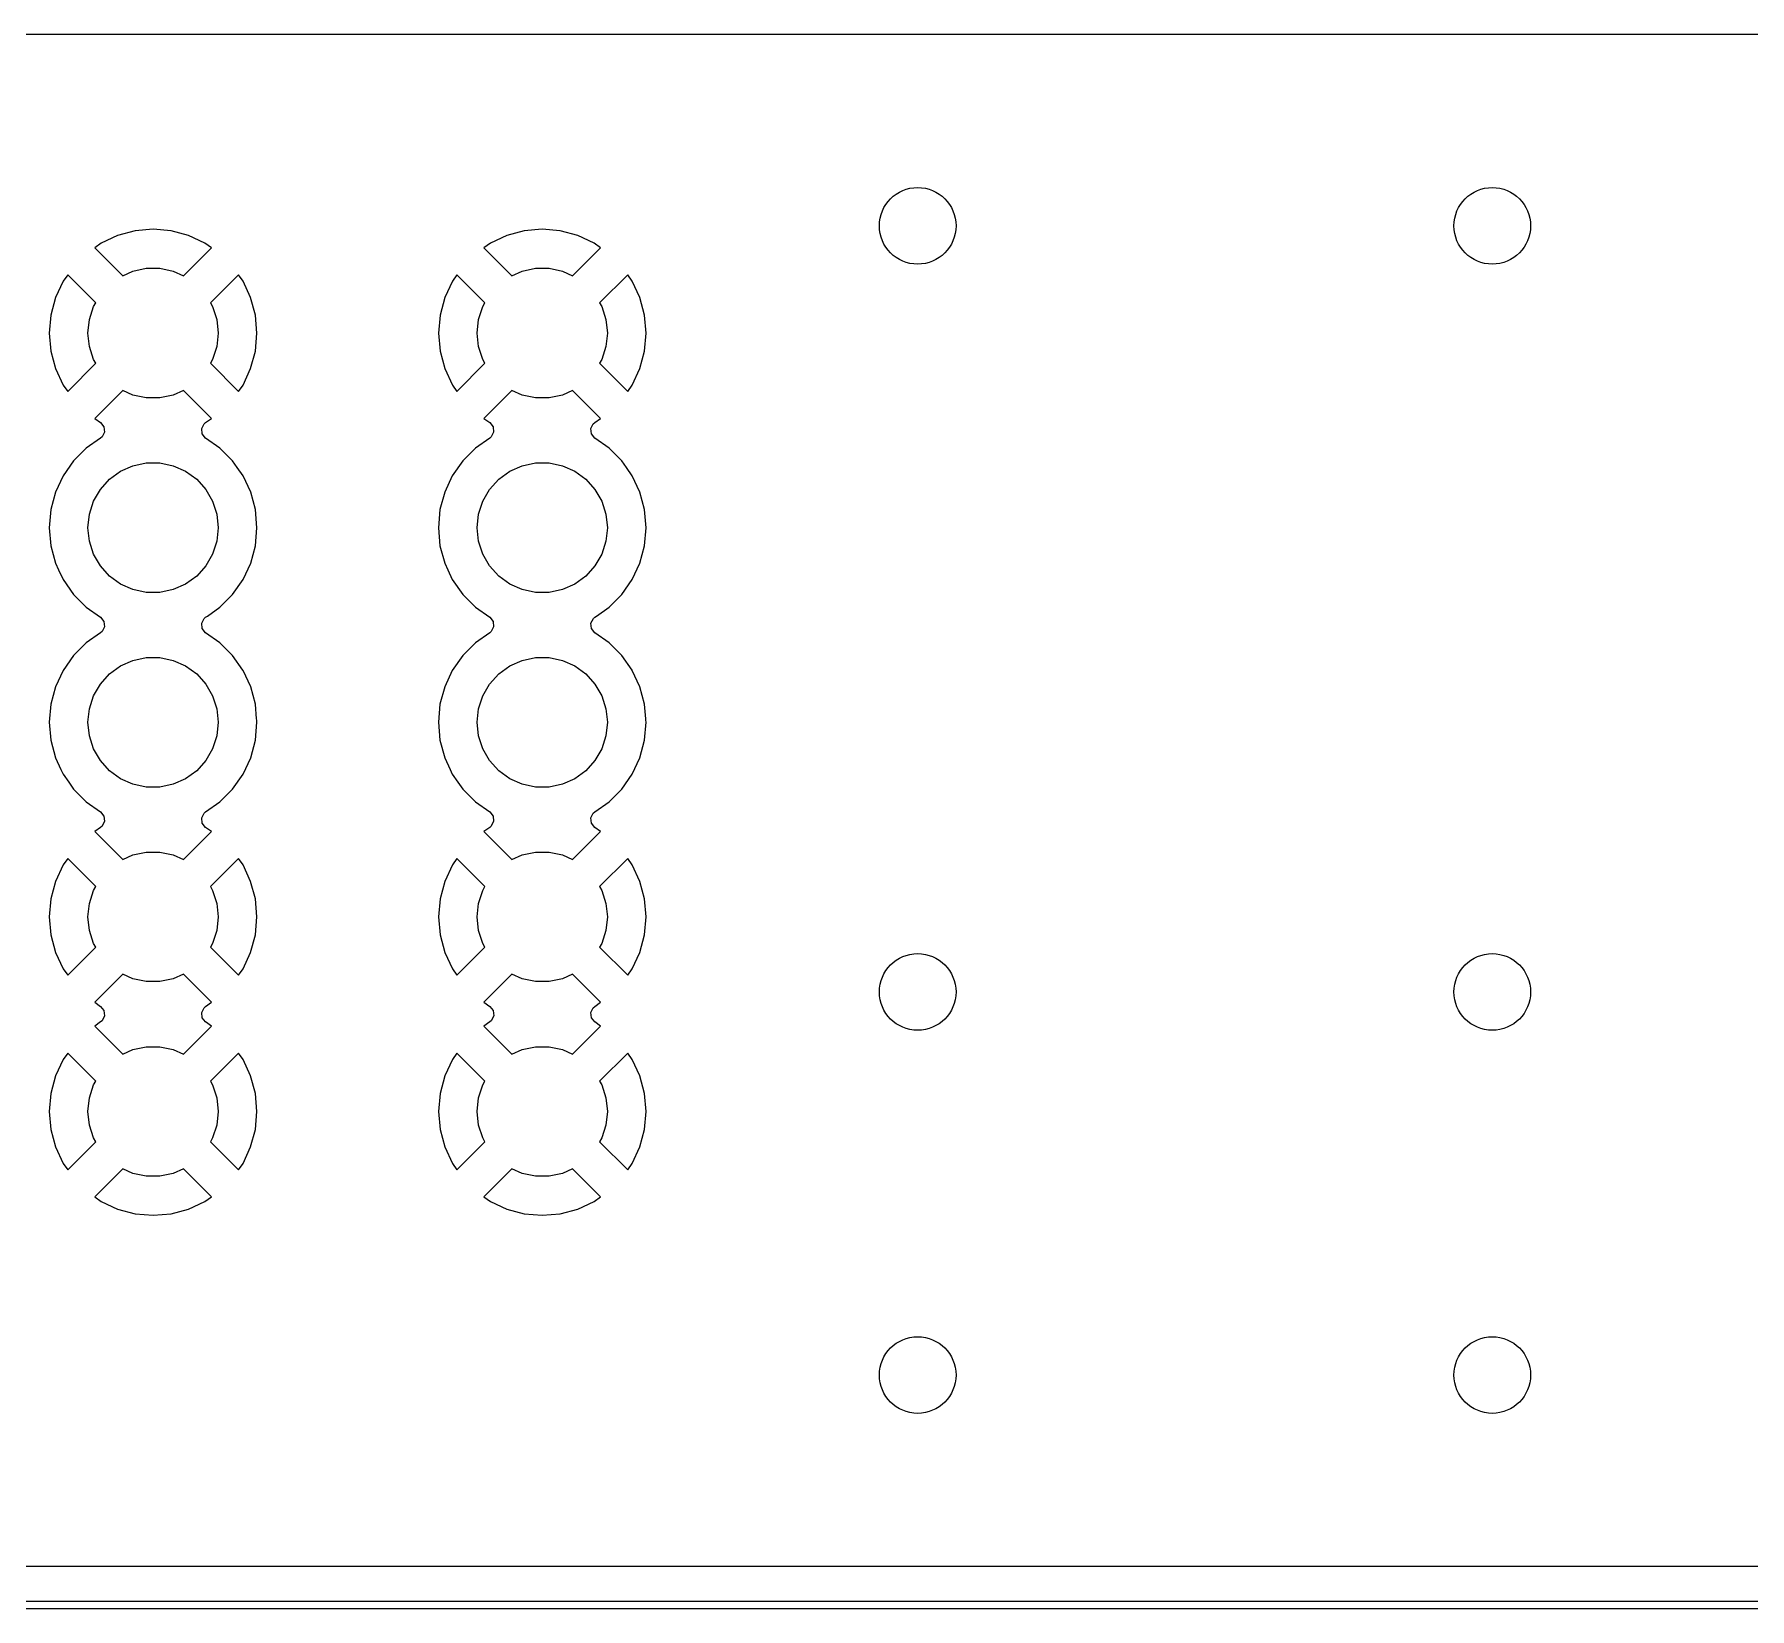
# Model space of a CAD drawing. Extents: x 0.1 to 11.5, y -4.3 to -1.1.
# Drawn here: x 4.152 to 5.034, y -4.293 to -3.484 of the extents above; entities that cross this region are included whole.
import ezdxf

# ---------------------------------------------------------------- set-up
doc = ezdxf.new("R2010")
doc.units = 0
doc.header["$MEASUREMENT"] = 0
doc.layers.add('BLACK', color=7, linetype='CONTINUOUS')

msp = doc.modelspace()

# ---------------------------------------------------------------- linework, layer by layer
at = {"layer": 'BLACK', "linetype": 'CONTINUOUS'}
for p, q in [((1.35827, -3.48425), (7.5276, -3.48425)), ((4.19514, -3.58766), (4.18671, -3.59159)), ((4.20412, -3.58525), (4.19514, -3.58766)), ((4.19514, -3.58766), (4.19514, -3.58766)), ((4.21339, -3.58444), (4.20412, -3.58525)), ((4.20412, -3.58525), (4.20412, -3.58525)), ((4.22265, -3.58525), (4.21339, -3.58444)), ((4.21339, -3.58444), (4.21339, -3.58444)), ((4.23163, -3.58766), (4.22265, -3.58525)), ((4.22265, -3.58525), (4.22265, -3.58525)), ((4.24006, -3.59159), (4.23163, -3.58766)), ((4.23163, -3.58766), (4.23163, -3.58766)), ((4.39514, -3.58766), (4.38671, -3.59159)), ((4.40412, -3.58525), (4.39514, -3.58766)), ((4.39514, -3.58766), (4.39514, -3.58766)), ((4.41339, -3.58444), (4.40412, -3.58525)), ((4.40412, -3.58525), (4.40412, -3.58525)), ((4.42265, -3.58525), (4.41339, -3.58444)), ((4.41339, -3.58444), (4.41339, -3.58444)), ((4.43163, -3.58766), (4.42265, -3.58525)), ((4.42265, -3.58525), (4.42265, -3.58525)), ((4.44006, -3.59159), (4.43163, -3.58766)), ((4.43163, -3.58766), (4.43163, -3.58766)), ((4.18671, -3.59159), (4.18341, -3.5939)), ((4.18341, -3.5939), (4.19781, -3.6083)), ((4.22896, -3.6083), (4.24336, -3.5939)), ((4.24336, -3.5939), (4.24006, -3.59159)), ((4.24006, -3.59159), (4.24006, -3.59159)), ((4.24336, -3.5939), (4.24336, -3.5939)), ((4.38671, -3.59159), (4.38341, -3.5939)), ((4.38341, -3.5939), (4.39781, -3.6083)), ((4.42896, -3.6083), (4.44336, -3.5939)), ((4.44336, -3.5939), (4.44006, -3.59159)), ((4.44006, -3.59159), (4.44006, -3.59159)), ((4.44336, -3.5939), (4.44336, -3.5939)), ((4.20304, -3.60597), (4.20989, -3.60451)), ((4.20989, -3.60451), (4.21688, -3.60451)), ((4.21688, -3.60451), (4.22373, -3.60597)), ((4.40304, -3.60597), (4.40989, -3.60451)), ((4.40989, -3.60451), (4.41688, -3.60451)), ((4.41688, -3.60451), (4.42373, -3.60597)), ((4.16718, -3.61112), (4.16325, -3.61955)), ((4.16949, -3.60782), (4.16718, -3.61112)), ((4.18393, -3.62226), (4.16949, -3.60782)), ((4.19781, -3.6083), (4.20304, -3.60597)), ((4.22373, -3.60597), (4.22896, -3.6083)), ((4.25728, -3.60782), (4.24284, -3.62226)), ((4.25959, -3.61112), (4.25728, -3.60782)), ((4.25728, -3.60782), (4.25728, -3.60782)), ((4.26352, -3.61955), (4.25959, -3.61112)), ((4.25959, -3.61112), (4.25959, -3.61112)), ((4.36718, -3.61112), (4.36325, -3.61955)), ((4.36949, -3.60782), (4.36718, -3.61112)), ((4.38393, -3.62226), (4.36949, -3.60782)), ((4.36949, -3.60782), (4.36949, -3.60782)), ((4.39781, -3.6083), (4.40304, -3.60597)), ((4.42373, -3.60597), (4.42896, -3.6083)), ((4.45728, -3.60782), (4.44284, -3.62226)), ((4.45959, -3.61112), (4.45728, -3.60782)), ((4.45728, -3.60782), (4.45728, -3.60782)), ((4.46352, -3.61955), (4.45959, -3.61112)), ((4.45959, -3.61112), (4.45959, -3.61112)), ((4.16325, -3.61955), (4.16084, -3.62853)), ((4.16325, -3.61955), (4.16325, -3.61955)), ((4.18281, -3.62418), (4.18393, -3.62226)), ((4.24284, -3.62226), (4.24396, -3.62418)), ((4.26593, -3.62853), (4.26352, -3.61955)), ((4.26352, -3.61955), (4.26352, -3.61955)), ((4.36325, -3.61955), (4.36084, -3.62853)), ((4.36325, -3.61955), (4.36325, -3.61955)), ((4.38281, -3.62418), (4.38393, -3.62226)), ((4.44284, -3.62226), (4.44396, -3.62418)), ((4.46593, -3.62853), (4.46352, -3.61955)), ((4.46352, -3.61955), (4.46352, -3.61955)), ((4.16084, -3.62853), (4.16003, -3.6378)), ((4.16084, -3.62853), (4.16084, -3.62853)), ((4.17992, -3.6378), (4.18065, -3.63084)), ((4.18065, -3.63084), (4.18281, -3.62418)), ((4.24396, -3.62418), (4.24612, -3.63084)), ((4.24612, -3.63084), (4.24685, -3.6378)), ((4.26674, -3.6378), (4.26593, -3.62853)), ((4.26593, -3.62853), (4.26593, -3.62853)), ((4.36084, -3.62853), (4.36003, -3.6378)), ((4.36084, -3.62853), (4.36084, -3.62853)), ((4.37992, -3.6378), (4.38065, -3.63084)), ((4.38065, -3.63084), (4.38281, -3.62418)), ((4.44396, -3.62418), (4.44612, -3.63084)), ((4.44612, -3.63084), (4.44685, -3.6378)), ((4.46674, -3.6378), (4.46593, -3.62853)), ((4.46593, -3.62853), (4.46593, -3.62853)), ((4.16003, -3.6378), (4.16003, -3.6378)), ((4.16003, -3.6378), (4.16084, -3.64706)), ((4.18065, -3.64475), (4.17992, -3.6378)), ((4.24685, -3.6378), (4.24612, -3.64475)), ((4.26593, -3.64706), (4.26674, -3.6378)), ((4.26674, -3.6378), (4.26674, -3.6378)), ((4.36003, -3.6378), (4.36003, -3.6378)), ((4.36003, -3.6378), (4.36084, -3.64706)), ((4.38065, -3.64475), (4.37992, -3.6378)), ((4.44685, -3.6378), (4.44612, -3.64475)), ((4.46593, -3.64706), (4.46674, -3.6378)), ((4.46674, -3.6378), (4.46674, -3.6378)), ((4.16084, -3.64706), (4.16084, -3.64706)), ((4.16084, -3.64706), (4.16325, -3.65604)), ((4.18281, -3.65141), (4.18065, -3.64475)), ((4.24612, -3.64475), (4.24396, -3.65141)), ((4.26352, -3.65604), (4.26593, -3.64706)), ((4.26593, -3.64706), (4.26593, -3.64706)), ((4.36084, -3.64706), (4.36084, -3.64706)), ((4.36084, -3.64706), (4.36325, -3.65604)), ((4.38281, -3.65141), (4.38065, -3.64475)), ((4.44612, -3.64475), (4.44396, -3.65141)), ((4.46352, -3.65604), (4.46593, -3.64706)), ((4.46593, -3.64706), (4.46593, -3.64706)), ((4.16325, -3.65604), (4.16325, -3.65604)), ((4.16325, -3.65604), (4.16718, -3.66447)), ((4.16949, -3.66777), (4.18393, -3.65333)), ((4.18393, -3.65333), (4.18281, -3.65141)), ((4.24396, -3.65141), (4.24284, -3.65333)), ((4.24284, -3.65333), (4.25728, -3.66777)), ((4.25959, -3.66447), (4.26352, -3.65604)), ((4.26352, -3.65604), (4.26352, -3.65604)), ((4.36325, -3.65604), (4.36325, -3.65604)), ((4.36325, -3.65604), (4.36718, -3.66447)), ((4.36949, -3.66777), (4.38393, -3.65333)), ((4.38393, -3.65333), (4.38281, -3.65141)), ((4.44396, -3.65141), (4.44284, -3.65333)), ((4.44284, -3.65333), (4.45728, -3.66777)), ((4.45959, -3.66447), (4.46352, -3.65604)), ((4.46352, -3.65604), (4.46352, -3.65604)), ((4.16718, -3.66447), (4.16718, -3.66447)), ((4.16718, -3.66447), (4.16949, -3.66777)), ((4.25728, -3.66777), (4.25959, -3.66447)), ((4.25959, -3.66447), (4.25959, -3.66447)), ((4.36718, -3.66447), (4.36718, -3.66447)), ((4.36718, -3.66447), (4.36949, -3.66777)), ((4.45728, -3.66777), (4.45959, -3.66447)), ((4.45959, -3.66447), (4.45959, -3.66447)), ((4.16949, -3.66777), (4.16949, -3.66777)), ((4.19781, -3.66729), (4.18341, -3.68169)), ((4.20304, -3.66962), (4.19781, -3.66729)), ((4.20989, -3.67108), (4.20304, -3.66962)), ((4.21688, -3.67108), (4.20989, -3.67108)), ((4.22373, -3.66962), (4.21688, -3.67108)), ((4.22896, -3.66729), (4.22373, -3.66962)), ((4.24336, -3.68169), (4.22896, -3.66729)), ((4.25728, -3.66777), (4.25728, -3.66777)), ((4.36949, -3.66777), (4.36949, -3.66777)), ((4.39781, -3.66729), (4.38341, -3.68169)), ((4.40304, -3.66962), (4.39781, -3.66729)), ((4.40989, -3.67108), (4.40304, -3.66962)), ((4.41688, -3.67108), (4.40989, -3.67108)), ((4.42373, -3.66962), (4.41688, -3.67108)), ((4.42896, -3.66729), (4.42373, -3.66962)), ((4.44336, -3.68169), (4.42896, -3.66729)), ((4.45728, -3.66777), (4.45728, -3.66777)), ((4.18341, -3.68169), (4.1864, -3.68378)), ((4.1864, -3.68378), (4.18812, -3.68593)), ((4.23837, -3.6869), (4.23961, -3.68444)), ((4.23961, -3.68444), (4.24037, -3.68378)), ((4.24037, -3.68378), (4.24336, -3.68169)), ((4.38341, -3.68169), (4.3864, -3.68378)), ((4.3864, -3.68378), (4.38812, -3.68593)), ((4.43837, -3.6869), (4.43961, -3.68444)), ((4.43961, -3.68444), (4.44037, -3.68378)), ((4.44037, -3.68378), (4.44336, -3.68169)), ((4.1864, -3.69178), (4.17908, -3.69691)), ((4.18716, -3.69112), (4.1864, -3.69178)), ((4.1884, -3.68867), (4.18716, -3.69112)), ((4.18812, -3.68593), (4.1884, -3.68867)), ((4.23865, -3.68963), (4.23837, -3.6869)), ((4.24037, -3.69178), (4.23865, -3.68963)), ((4.24769, -3.69691), (4.24037, -3.69178)), ((4.3864, -3.69178), (4.37908, -3.69691)), ((4.38716, -3.69112), (4.3864, -3.69178)), ((4.3884, -3.68867), (4.38716, -3.69112)), ((4.38812, -3.68593), (4.3884, -3.68867)), ((4.43865, -3.68963), (4.43837, -3.6869)), ((4.44037, -3.69178), (4.43865, -3.68963)), ((4.44769, -3.69691), (4.44037, -3.69178)), ((4.17908, -3.69691), (4.1725, -3.70349)), ((4.25427, -3.70349), (4.24769, -3.69691)), ((4.24769, -3.69691), (4.24769, -3.69691)), ((4.37908, -3.69691), (4.3725, -3.70349)), ((4.45427, -3.70349), (4.44769, -3.69691)), ((4.44769, -3.69691), (4.44769, -3.69691)), ((4.16716, -3.71111), (4.16323, -3.71954)), ((4.1725, -3.70349), (4.16716, -3.71111)), ((4.16716, -3.71111), (4.16716, -3.71111)), ((4.19099, -3.71293), (4.19665, -3.70881)), ((4.19665, -3.70881), (4.20304, -3.70597)), ((4.20304, -3.70597), (4.20989, -3.70451)), ((4.20989, -3.70451), (4.21688, -3.70451)), ((4.21688, -3.70451), (4.22373, -3.70597)), ((4.22373, -3.70597), (4.23012, -3.70881)), ((4.23012, -3.70881), (4.23578, -3.71293)), ((4.25667, -3.70692), (4.25427, -3.70349)), ((4.25961, -3.71111), (4.25667, -3.70692)), ((4.26354, -3.71954), (4.25961, -3.71111)), ((4.36716, -3.71111), (4.36323, -3.71954)), ((4.3725, -3.70349), (4.36716, -3.71111)), ((4.36716, -3.71111), (4.36716, -3.71111)), ((4.39099, -3.71293), (4.39665, -3.70881)), ((4.39665, -3.70881), (4.40304, -3.70597)), ((4.40304, -3.70597), (4.40989, -3.70451)), ((4.40989, -3.70451), (4.41688, -3.70451)), ((4.41688, -3.70451), (4.42373, -3.70597)), ((4.42373, -3.70597), (4.43012, -3.70881)), ((4.43012, -3.70881), (4.43578, -3.71293)), ((4.45667, -3.70692), (4.45427, -3.70349)), ((4.45961, -3.71111), (4.45667, -3.70692)), ((4.46354, -3.71954), (4.45961, -3.71111)), ((4.16323, -3.71954), (4.16082, -3.72853)), ((4.16323, -3.71954), (4.16323, -3.71954)), ((4.18281, -3.72418), (4.18631, -3.71813)), ((4.18631, -3.71813), (4.19099, -3.71293)), ((4.23578, -3.71293), (4.24046, -3.71813)), ((4.24046, -3.71813), (4.24396, -3.72418)), ((4.26595, -3.72853), (4.26354, -3.71954)), ((4.36323, -3.71954), (4.36082, -3.72853)), ((4.36323, -3.71954), (4.36323, -3.71954)), ((4.38281, -3.72418), (4.38631, -3.71813)), ((4.38631, -3.71813), (4.39099, -3.71293)), ((4.43578, -3.71293), (4.44046, -3.71813)), ((4.44046, -3.71813), (4.44396, -3.72418)), ((4.46595, -3.72853), (4.46354, -3.71954)), ((4.16082, -3.72853), (4.16001, -3.7378)), ((4.16082, -3.72853), (4.16082, -3.72853)), ((4.18065, -3.73084), (4.18281, -3.72418)), ((4.24396, -3.72418), (4.24612, -3.73084)), ((4.26676, -3.7378), (4.26595, -3.72853)), ((4.36082, -3.72853), (4.36001, -3.7378)), ((4.36082, -3.72853), (4.36082, -3.72853)), ((4.38065, -3.73084), (4.38281, -3.72418)), ((4.44396, -3.72418), (4.44612, -3.73084)), ((4.46676, -3.7378), (4.46595, -3.72853)), ((4.17992, -3.7378), (4.18065, -3.73084)), ((4.24612, -3.73084), (4.24685, -3.7378)), ((4.37992, -3.7378), (4.38065, -3.73084)), ((4.44612, -3.73084), (4.44685, -3.7378)), ((4.16001, -3.7378), (4.16001, -3.7378)), ((4.16001, -3.7378), (4.16082, -3.74706)), ((4.18065, -3.74475), (4.17992, -3.7378)), ((4.18281, -3.75141), (4.18065, -3.74475)), ((4.24612, -3.74475), (4.24396, -3.75141)), ((4.24685, -3.7378), (4.24612, -3.74475)), ((4.26595, -3.74706), (4.26676, -3.7378)), ((4.36001, -3.7378), (4.36001, -3.7378)), ((4.36001, -3.7378), (4.36082, -3.74706)), ((4.38065, -3.74475), (4.37992, -3.7378)), ((4.38281, -3.75141), (4.38065, -3.74475)), ((4.44612, -3.74475), (4.44396, -3.75141)), ((4.44685, -3.7378), (4.44612, -3.74475)), ((4.46595, -3.74706), (4.46676, -3.7378)), ((4.16082, -3.74706), (4.16082, -3.74706)), ((4.16082, -3.74706), (4.16323, -3.75605)), ((4.18631, -3.75747), (4.18281, -3.75141)), ((4.24396, -3.75141), (4.24046, -3.75747)), ((4.26354, -3.75605), (4.26595, -3.74706)), ((4.36082, -3.74706), (4.36082, -3.74706)), ((4.36082, -3.74706), (4.36323, -3.75605)), ((4.38631, -3.75747), (4.38281, -3.75141)), ((4.44396, -3.75141), (4.44046, -3.75747)), ((4.46354, -3.75605), (4.46595, -3.74706)), ((4.16323, -3.75605), (4.16323, -3.75605)), ((4.16323, -3.75605), (4.16323, -3.75605)), ((4.16323, -3.75605), (4.16481, -3.75944)), ((4.16481, -3.75944), (4.16716, -3.76448)), ((4.19099, -3.76266), (4.18631, -3.75747)), ((4.19665, -3.76678), (4.19099, -3.76266)), ((4.23578, -3.76266), (4.23012, -3.76678)), ((4.24046, -3.75747), (4.23578, -3.76266)), ((4.25961, -3.76448), (4.26354, -3.75605)), ((4.36323, -3.75605), (4.36323, -3.75605)), ((4.36323, -3.75605), (4.36323, -3.75605)), ((4.36323, -3.75605), (4.36481, -3.75944)), ((4.36481, -3.75944), (4.36716, -3.76448)), ((4.39099, -3.76266), (4.38631, -3.75747)), ((4.39665, -3.76678), (4.39099, -3.76266)), ((4.43578, -3.76266), (4.43012, -3.76678)), ((4.44046, -3.75747), (4.43578, -3.76266)), ((4.45961, -3.76448), (4.46354, -3.75605)), ((4.16716, -3.76448), (4.16716, -3.76448)), ((4.16716, -3.76448), (4.1725, -3.7721)), ((4.1725, -3.7721), (4.1725, -3.7721)), ((4.1725, -3.7721), (4.17908, -3.77868)), ((4.20304, -3.76962), (4.19665, -3.76678)), ((4.20989, -3.77108), (4.20304, -3.76962)), ((4.21688, -3.77108), (4.20989, -3.77108)), ((4.22373, -3.76962), (4.21688, -3.77108)), ((4.23012, -3.76678), (4.22373, -3.76962)), ((4.24769, -3.77868), (4.25427, -3.7721)), ((4.25427, -3.7721), (4.25961, -3.76448)), ((4.36716, -3.76448), (4.36716, -3.76448)), ((4.36716, -3.76448), (4.3725, -3.7721)), ((4.3725, -3.7721), (4.3725, -3.7721)), ((4.3725, -3.7721), (4.37908, -3.77868)), ((4.40304, -3.76962), (4.39665, -3.76678)), ((4.40989, -3.77108), (4.40304, -3.76962)), ((4.41688, -3.77108), (4.40989, -3.77108)), ((4.42373, -3.76962), (4.41688, -3.77108)), ((4.43012, -3.76678), (4.42373, -3.76962)), ((4.44769, -3.77868), (4.45427, -3.7721)), ((4.45427, -3.7721), (4.45961, -3.76448)), ((4.17908, -3.77868), (4.17908, -3.77868)), ((4.17908, -3.77868), (4.18638, -3.7838)), ((4.24127, -3.78318), (4.24769, -3.77868)), ((4.37908, -3.77868), (4.37908, -3.77868)), ((4.37908, -3.77868), (4.38638, -3.7838)), ((4.44127, -3.78318), (4.44769, -3.77868)), ((4.18638, -3.7838), (4.1881, -3.78594)), ((4.18838, -3.78868), (4.18714, -3.79114)), ((4.1881, -3.78594), (4.18838, -3.78868)), ((4.23839, -3.78691), (4.23963, -3.78445)), ((4.23867, -3.78965), (4.23839, -3.78691)), ((4.24039, -3.79179), (4.23867, -3.78965)), ((4.23963, -3.78445), (4.24039, -3.7838)), ((4.24039, -3.7838), (4.24127, -3.78318)), ((4.38638, -3.7838), (4.3881, -3.78594)), ((4.38838, -3.78868), (4.38714, -3.79114)), ((4.3881, -3.78594), (4.38838, -3.78868)), ((4.43839, -3.78691), (4.43963, -3.78445)), ((4.43867, -3.78965), (4.43839, -3.78691)), ((4.44039, -3.79179), (4.43867, -3.78965)), ((4.43963, -3.78445), (4.44039, -3.7838)), ((4.44039, -3.7838), (4.44127, -3.78318)), ((4.17908, -3.79691), (4.1725, -3.80349)), ((4.18638, -3.79179), (4.17908, -3.79691)), ((4.18714, -3.79114), (4.18638, -3.79179)), ((4.24769, -3.79691), (4.24039, -3.79179)), ((4.25427, -3.80349), (4.24769, -3.79691)), ((4.24769, -3.79691), (4.24769, -3.79691)), ((4.37908, -3.79691), (4.3725, -3.80349)), ((4.38638, -3.79179), (4.37908, -3.79691)), ((4.38714, -3.79114), (4.38638, -3.79179)), ((4.44769, -3.79691), (4.44039, -3.79179)), ((4.45427, -3.80349), (4.44769, -3.79691)), ((4.44769, -3.79691), (4.44769, -3.79691)), ((4.1725, -3.80349), (4.16716, -3.81111)), ((4.19665, -3.80881), (4.20304, -3.80597)), ((4.20304, -3.80597), (4.20989, -3.80451)), ((4.20989, -3.80451), (4.21688, -3.80451)), ((4.21688, -3.80451), (4.22373, -3.80597)), ((4.22373, -3.80597), (4.23012, -3.80881)), ((4.25956, -3.81104), (4.25427, -3.80349)), ((4.3725, -3.80349), (4.36716, -3.81111)), ((4.39665, -3.80881), (4.40304, -3.80597)), ((4.40304, -3.80597), (4.40989, -3.80451)), ((4.40989, -3.80451), (4.41688, -3.80451)), ((4.41688, -3.80451), (4.42373, -3.80597)), ((4.42373, -3.80597), (4.43012, -3.80881)), ((4.45956, -3.81104), (4.45427, -3.80349)), ((4.16716, -3.81111), (4.16323, -3.81954)), ((4.16716, -3.81111), (4.16716, -3.81111)), ((4.18631, -3.81813), (4.19099, -3.81293)), ((4.19099, -3.81293), (4.19665, -3.80881)), ((4.23012, -3.80881), (4.23578, -3.81293)), ((4.23578, -3.81293), (4.24046, -3.81813)), ((4.25961, -3.81111), (4.25956, -3.81104)), ((4.26354, -3.81954), (4.25961, -3.81111)), ((4.36716, -3.81111), (4.36323, -3.81954)), ((4.36716, -3.81111), (4.36716, -3.81111)), ((4.38631, -3.81813), (4.39099, -3.81293)), ((4.39099, -3.81293), (4.39665, -3.80881)), ((4.43012, -3.80881), (4.43578, -3.81293)), ((4.43578, -3.81293), (4.44046, -3.81813)), ((4.45961, -3.81111), (4.45956, -3.81104)), ((4.46354, -3.81954), (4.45961, -3.81111)), ((4.16323, -3.81954), (4.16082, -3.82853)), ((4.16323, -3.81954), (4.16323, -3.81954)), ((4.18065, -3.83084), (4.18281, -3.82418)), ((4.18281, -3.82418), (4.18631, -3.81813)), ((4.24046, -3.81813), (4.24396, -3.82418)), ((4.24396, -3.82418), (4.24612, -3.83084)), ((4.26595, -3.82853), (4.26354, -3.81954)), ((4.36323, -3.81954), (4.36082, -3.82853)), ((4.36323, -3.81954), (4.36323, -3.81954)), ((4.38065, -3.83084), (4.38281, -3.82418)), ((4.38281, -3.82418), (4.38631, -3.81813)), ((4.44046, -3.81813), (4.44396, -3.82418)), ((4.44396, -3.82418), (4.44612, -3.83084)), ((4.46595, -3.82853), (4.46354, -3.81954)), ((4.16082, -3.82853), (4.16001, -3.8378)), ((4.16082, -3.82853), (4.16082, -3.82853)), ((4.17992, -3.8378), (4.18065, -3.83084)), ((4.24612, -3.83084), (4.24685, -3.8378)), ((4.2666, -3.83594), (4.26595, -3.82853)), ((4.36082, -3.82853), (4.36001, -3.8378)), ((4.36082, -3.82853), (4.36082, -3.82853)), ((4.37992, -3.8378), (4.38065, -3.83084)), ((4.44612, -3.83084), (4.44685, -3.8378)), ((4.4666, -3.83594), (4.46595, -3.82853)), ((4.16001, -3.8378), (4.16001, -3.8378)), ((4.16001, -3.8378), (4.16082, -3.84706)), ((4.18065, -3.84475), (4.17992, -3.8378)), ((4.24685, -3.8378), (4.24612, -3.84475)), ((4.26595, -3.84706), (4.26676, -3.8378)), ((4.26667, -3.83675), (4.2666, -3.83594)), ((4.26676, -3.8378), (4.26667, -3.83675)), ((4.36001, -3.8378), (4.36001, -3.8378)), ((4.36001, -3.8378), (4.36082, -3.84706)), ((4.38065, -3.84475), (4.37992, -3.8378)), ((4.44685, -3.8378), (4.44612, -3.84475)), ((4.46595, -3.84706), (4.46676, -3.8378)), ((4.46667, -3.83675), (4.4666, -3.83594)), ((4.46676, -3.8378), (4.46667, -3.83675)), ((4.16082, -3.84706), (4.16082, -3.84706)), ((4.16082, -3.84706), (4.16323, -3.85605)), ((4.18281, -3.85141), (4.18065, -3.84475)), ((4.18631, -3.85747), (4.18281, -3.85141)), ((4.24396, -3.85141), (4.24046, -3.85747)), ((4.24612, -3.84475), (4.24396, -3.85141)), ((4.26354, -3.85605), (4.26595, -3.84706)), ((4.36082, -3.84706), (4.36082, -3.84706)), ((4.36082, -3.84706), (4.36323, -3.85605)), ((4.38281, -3.85141), (4.38065, -3.84475)), ((4.38631, -3.85747), (4.38281, -3.85141)), ((4.44396, -3.85141), (4.44046, -3.85747)), ((4.44612, -3.84475), (4.44396, -3.85141)), ((4.46354, -3.85605), (4.46595, -3.84706)), ((4.16323, -3.85605), (4.16323, -3.85605)), ((4.16323, -3.85605), (4.16323, -3.85605)), ((4.16323, -3.85605), (4.166, -3.86199)), ((4.19099, -3.86266), (4.18631, -3.85747)), ((4.24046, -3.85747), (4.23578, -3.86266)), ((4.25961, -3.86448), (4.26354, -3.85605)), ((4.36323, -3.85605), (4.36323, -3.85605)), ((4.36323, -3.85605), (4.36323, -3.85605)), ((4.36323, -3.85605), (4.366, -3.86199)), ((4.39099, -3.86266), (4.38631, -3.85747)), ((4.44046, -3.85747), (4.43578, -3.86266)), ((4.45961, -3.86448), (4.46354, -3.85605)), ((4.166, -3.86199), (4.16716, -3.86448)), ((4.16716, -3.86448), (4.16716, -3.86448)), ((4.16716, -3.86448), (4.17005, -3.8686)), ((4.17005, -3.8686), (4.1725, -3.8721)), ((4.19665, -3.86678), (4.19099, -3.86266)), ((4.20304, -3.86962), (4.19665, -3.86678)), ((4.20989, -3.87108), (4.20304, -3.86962)), ((4.22373, -3.86962), (4.21688, -3.87108)), ((4.23012, -3.86678), (4.22373, -3.86962)), ((4.23578, -3.86266), (4.23012, -3.86678)), ((4.25427, -3.8721), (4.25961, -3.86448)), ((4.366, -3.86199), (4.36716, -3.86448)), ((4.36716, -3.86448), (4.36716, -3.86448)), ((4.36716, -3.86448), (4.37005, -3.8686)), ((4.37005, -3.8686), (4.3725, -3.8721)), ((4.39665, -3.86678), (4.39099, -3.86266)), ((4.40304, -3.86962), (4.39665, -3.86678)), ((4.40989, -3.87108), (4.40304, -3.86962)), ((4.42373, -3.86962), (4.41688, -3.87108)), ((4.43012, -3.86678), (4.42373, -3.86962)), ((4.43578, -3.86266), (4.43012, -3.86678)), ((4.45427, -3.8721), (4.45961, -3.86448)), ((4.1725, -3.8721), (4.17908, -3.87868)), ((4.21688, -3.87108), (4.20989, -3.87108)), ((4.24769, -3.87868), (4.25427, -3.8721)), ((4.3725, -3.8721), (4.37908, -3.87868)), ((4.41688, -3.87108), (4.40989, -3.87108)), ((4.44769, -3.87868), (4.45427, -3.8721)), ((4.17908, -3.87868), (4.1864, -3.88381)), ((4.1864, -3.88381), (4.18812, -3.88596)), ((4.18812, -3.88596), (4.1884, -3.88869)), ((4.23837, -3.88692), (4.23961, -3.88447)), ((4.23865, -3.88966), (4.23837, -3.88692)), ((4.23961, -3.88447), (4.24037, -3.88381)), ((4.24037, -3.88381), (4.24769, -3.87868)), ((4.37908, -3.87868), (4.3864, -3.88381)), ((4.3864, -3.88381), (4.38812, -3.88596)), ((4.38812, -3.88596), (4.3884, -3.88869)), ((4.43837, -3.88692), (4.43961, -3.88447)), ((4.43865, -3.88966), (4.43837, -3.88692)), ((4.43961, -3.88447), (4.44037, -3.88381)), ((4.44037, -3.88381), (4.44769, -3.87868)), ((4.1864, -3.89181), (4.18341, -3.8939)), ((4.18341, -3.8939), (4.18341, -3.8939)), ((4.18341, -3.8939), (4.19781, -3.9083)), ((4.18716, -3.89115), (4.1864, -3.89181)), ((4.1884, -3.88869), (4.18716, -3.89115)), ((4.22896, -3.9083), (4.24336, -3.8939)), ((4.24037, -3.89181), (4.23865, -3.88966)), ((4.24336, -3.8939), (4.24037, -3.89181)), ((4.24336, -3.8939), (4.24336, -3.8939)), ((4.3864, -3.89181), (4.38341, -3.8939)), ((4.38341, -3.8939), (4.38341, -3.8939)), ((4.38341, -3.8939), (4.39781, -3.9083)), ((4.38716, -3.89115), (4.3864, -3.89181)), ((4.3884, -3.88869), (4.38716, -3.89115)), ((4.42896, -3.9083), (4.44336, -3.8939)), ((4.44037, -3.89181), (4.43865, -3.88966)), ((4.44336, -3.8939), (4.44037, -3.89181)), ((4.44336, -3.8939), (4.44336, -3.8939)), ((4.20304, -3.90597), (4.20989, -3.90451)), ((4.20989, -3.90451), (4.21688, -3.90451)), ((4.21688, -3.90451), (4.22373, -3.90597)), ((4.40304, -3.90597), (4.40989, -3.90451)), ((4.40989, -3.90451), (4.41688, -3.90451)), ((4.41688, -3.90451), (4.42373, -3.90597)), ((4.16718, -3.91112), (4.16325, -3.91955)), ((4.16949, -3.90782), (4.16718, -3.91112)), ((4.18393, -3.92226), (4.16949, -3.90782)), ((4.19781, -3.9083), (4.20304, -3.90597)), ((4.22373, -3.90597), (4.22896, -3.9083)), ((4.25728, -3.90782), (4.24284, -3.92226)), ((4.25959, -3.91112), (4.25728, -3.90782)), ((4.25728, -3.90782), (4.25728, -3.90782)), ((4.26352, -3.91955), (4.25959, -3.91112)), ((4.25959, -3.91112), (4.25959, -3.91112)), ((4.36718, -3.91112), (4.36325, -3.91955)), ((4.36949, -3.90782), (4.36718, -3.91112)), ((4.38393, -3.92226), (4.36949, -3.90782)), ((4.36949, -3.90782), (4.36949, -3.90782)), ((4.39781, -3.9083), (4.40304, -3.90597)), ((4.42373, -3.90597), (4.42896, -3.9083)), ((4.45728, -3.90782), (4.44284, -3.92226)), ((4.45959, -3.91112), (4.45728, -3.90782)), ((4.45728, -3.90782), (4.45728, -3.90782)), ((4.46352, -3.91955), (4.45959, -3.91112)), ((4.45959, -3.91112), (4.45959, -3.91112)), ((4.16325, -3.91955), (4.16084, -3.92853)), ((4.16325, -3.91955), (4.16325, -3.91955)), ((4.18281, -3.92418), (4.18393, -3.92226)), ((4.24284, -3.92226), (4.24396, -3.92418)), ((4.26593, -3.92853), (4.26352, -3.91955)), ((4.26352, -3.91955), (4.26352, -3.91955)), ((4.36325, -3.91955), (4.36084, -3.92853)), ((4.36325, -3.91955), (4.36325, -3.91955)), ((4.38281, -3.92418), (4.38393, -3.92226)), ((4.44284, -3.92226), (4.44396, -3.92418)), ((4.46593, -3.92853), (4.46352, -3.91955)), ((4.46352, -3.91955), (4.46352, -3.91955)), ((4.16084, -3.92853), (4.16003, -3.9378)), ((4.16084, -3.92853), (4.16084, -3.92853)), ((4.17992, -3.9378), (4.18065, -3.93084)), ((4.18065, -3.93084), (4.18281, -3.92418)), ((4.24396, -3.92418), (4.24612, -3.93084)), ((4.24612, -3.93084), (4.24685, -3.9378)), ((4.26674, -3.9378), (4.26593, -3.92853)), ((4.26593, -3.92853), (4.26593, -3.92853)), ((4.36084, -3.92853), (4.36003, -3.9378)), ((4.36084, -3.92853), (4.36084, -3.92853)), ((4.37992, -3.9378), (4.38065, -3.93084)), ((4.38065, -3.93084), (4.38281, -3.92418)), ((4.44396, -3.92418), (4.44612, -3.93084)), ((4.44612, -3.93084), (4.44685, -3.9378)), ((4.46674, -3.9378), (4.46593, -3.92853)), ((4.46593, -3.92853), (4.46593, -3.92853)), ((4.16003, -3.9378), (4.16003, -3.9378)), ((4.16003, -3.9378), (4.16084, -3.94706)), ((4.18065, -3.94475), (4.17992, -3.9378)), ((4.24685, -3.9378), (4.24612, -3.94475)), ((4.26593, -3.94706), (4.26674, -3.9378)), ((4.26674, -3.9378), (4.26674, -3.9378)), ((4.36003, -3.9378), (4.36003, -3.9378)), ((4.36003, -3.9378), (4.36084, -3.94706)), ((4.38065, -3.94475), (4.37992, -3.9378)), ((4.44685, -3.9378), (4.44612, -3.94475)), ((4.46593, -3.94706), (4.46674, -3.9378)), ((4.46674, -3.9378), (4.46674, -3.9378)), ((4.16084, -3.94706), (4.16084, -3.94706)), ((4.16084, -3.94706), (4.16325, -3.95604)), ((4.18281, -3.95141), (4.18065, -3.94475)), ((4.24612, -3.94475), (4.24396, -3.95141)), ((4.26352, -3.95604), (4.26593, -3.94706)), ((4.26593, -3.94706), (4.26593, -3.94706)), ((4.36084, -3.94706), (4.36084, -3.94706)), ((4.36084, -3.94706), (4.36325, -3.95604)), ((4.38281, -3.95141), (4.38065, -3.94475)), ((4.44612, -3.94475), (4.44396, -3.95141)), ((4.46352, -3.95604), (4.46593, -3.94706)), ((4.46593, -3.94706), (4.46593, -3.94706)), ((4.16325, -3.95604), (4.16325, -3.95604)), ((4.16325, -3.95604), (4.16718, -3.96447)), ((4.16949, -3.96777), (4.18393, -3.95333)), ((4.18393, -3.95333), (4.18281, -3.95141)), ((4.24396, -3.95141), (4.24284, -3.95333)), ((4.24284, -3.95333), (4.25728, -3.96777)), ((4.25959, -3.96447), (4.26352, -3.95604)), ((4.26352, -3.95604), (4.26352, -3.95604)), ((4.36325, -3.95604), (4.36325, -3.95604)), ((4.36325, -3.95604), (4.36718, -3.96447)), ((4.36949, -3.96777), (4.38393, -3.95333)), ((4.38393, -3.95333), (4.38281, -3.95141)), ((4.44396, -3.95141), (4.44284, -3.95333)), ((4.44284, -3.95333), (4.45728, -3.96777)), ((4.45959, -3.96447), (4.46352, -3.95604)), ((4.46352, -3.95604), (4.46352, -3.95604)), ((4.16718, -3.96447), (4.16718, -3.96447)), ((4.16718, -3.96447), (4.16949, -3.96777)), ((4.25728, -3.96777), (4.25959, -3.96447)), ((4.25959, -3.96447), (4.25959, -3.96447)), ((4.36718, -3.96447), (4.36718, -3.96447)), ((4.36718, -3.96447), (4.36949, -3.96777)), ((4.45728, -3.96777), (4.45959, -3.96447)), ((4.45959, -3.96447), (4.45959, -3.96447)), ((4.16949, -3.96777), (4.16949, -3.96777)), ((4.19781, -3.96729), (4.18341, -3.98169)), ((4.20304, -3.96962), (4.19781, -3.96729)), ((4.20989, -3.97108), (4.20304, -3.96962)), ((4.21688, -3.97108), (4.20989, -3.97108)), ((4.22373, -3.96962), (4.21688, -3.97108)), ((4.22896, -3.96729), (4.22373, -3.96962)), ((4.24336, -3.98169), (4.22896, -3.96729)), ((4.25728, -3.96777), (4.25728, -3.96777)), ((4.36949, -3.96777), (4.36949, -3.96777)), ((4.39781, -3.96729), (4.38341, -3.98169)), ((4.40304, -3.96962), (4.39781, -3.96729)), ((4.40989, -3.97108), (4.40304, -3.96962)), ((4.41688, -3.97108), (4.40989, -3.97108)), ((4.42373, -3.96962), (4.41688, -3.97108)), ((4.42896, -3.96729), (4.42373, -3.96962)), ((4.44336, -3.98169), (4.42896, -3.96729)), ((4.45728, -3.96777), (4.45728, -3.96777)), ((4.18341, -3.98169), (4.18642, -3.9838)), ((4.18642, -3.9838), (4.18814, -3.98594)), ((4.23959, -3.98445), (4.24035, -3.9838)), ((4.24035, -3.9838), (4.24336, -3.98169)), ((4.38341, -3.98169), (4.38642, -3.9838)), ((4.38642, -3.9838), (4.38814, -3.98594)), ((4.43959, -3.98445), (4.44035, -3.9838)), ((4.44035, -3.9838), (4.44336, -3.98169)), ((4.18642, -3.99179), (4.18341, -3.9939)), ((4.18718, -3.99114), (4.18642, -3.99179)), ((4.18842, -3.98868), (4.18718, -3.99114)), ((4.18814, -3.98594), (4.18842, -3.98868)), ((4.23835, -3.98691), (4.23959, -3.98445)), ((4.23864, -3.98965), (4.23835, -3.98691)), ((4.24035, -3.99179), (4.23864, -3.98965)), ((4.24336, -3.9939), (4.24035, -3.99179)), ((4.38642, -3.99179), (4.38341, -3.9939)), ((4.38718, -3.99114), (4.38642, -3.99179)), ((4.38842, -3.98868), (4.38718, -3.99114)), ((4.38814, -3.98594), (4.38842, -3.98868)), ((4.43835, -3.98691), (4.43959, -3.98445)), ((4.43864, -3.98965), (4.43835, -3.98691)), ((4.44035, -3.99179), (4.43864, -3.98965)), ((4.44336, -3.9939), (4.44035, -3.99179)), ((4.18341, -3.9939), (4.19781, -4.0083)), ((4.22896, -4.0083), (4.24336, -3.9939)), ((4.38341, -3.9939), (4.39781, -4.0083)), ((4.42896, -4.0083), (4.44336, -3.9939)), ((4.16949, -4.00782), (4.16718, -4.01112)), ((4.18393, -4.02226), (4.16949, -4.00782)), ((4.19781, -4.0083), (4.20304, -4.00597)), ((4.20304, -4.00597), (4.20989, -4.00451)), ((4.20989, -4.00451), (4.21688, -4.00451)), ((4.21688, -4.00451), (4.22373, -4.00597)), ((4.22373, -4.00597), (4.22896, -4.0083)), ((4.25728, -4.00782), (4.24284, -4.02226)), ((4.25959, -4.01112), (4.25728, -4.00782)), ((4.25728, -4.00782), (4.25728, -4.00782)), ((4.36949, -4.00782), (4.36718, -4.01112)), ((4.38393, -4.02226), (4.36949, -4.00782)), ((4.36949, -4.00782), (4.36949, -4.00782)), ((4.39781, -4.0083), (4.40304, -4.00597)), ((4.40304, -4.00597), (4.40989, -4.00451)), ((4.40989, -4.00451), (4.41688, -4.00451)), ((4.41688, -4.00451), (4.42373, -4.00597)), ((4.42373, -4.00597), (4.42896, -4.0083)), ((4.45728, -4.00782), (4.44284, -4.02226)), ((4.45959, -4.01112), (4.45728, -4.00782)), ((4.45728, -4.00782), (4.45728, -4.00782)), ((4.16325, -4.01955), (4.16084, -4.02853)), ((4.16718, -4.01112), (4.16325, -4.01955)), ((4.16325, -4.01955), (4.16325, -4.01955)), ((4.26352, -4.01955), (4.25959, -4.01112)), ((4.25959, -4.01112), (4.25959, -4.01112)), ((4.26593, -4.02853), (4.26352, -4.01955)), ((4.26352, -4.01955), (4.26352, -4.01955)), ((4.36325, -4.01955), (4.36084, -4.02853)), ((4.36718, -4.01112), (4.36325, -4.01955)), ((4.36325, -4.01955), (4.36325, -4.01955)), ((4.46352, -4.01955), (4.45959, -4.01112)), ((4.45959, -4.01112), (4.45959, -4.01112)), ((4.46593, -4.02853), (4.46352, -4.01955)), ((4.46352, -4.01955), (4.46352, -4.01955)), ((4.18065, -4.03084), (4.18281, -4.02418)), ((4.18281, -4.02418), (4.18393, -4.02226)), ((4.24284, -4.02226), (4.24396, -4.02418)), ((4.24396, -4.02418), (4.24612, -4.03084)), ((4.38065, -4.03084), (4.38281, -4.02418)), ((4.38281, -4.02418), (4.38393, -4.02226)), ((4.44284, -4.02226), (4.44396, -4.02418)), ((4.44396, -4.02418), (4.44612, -4.03084)), ((4.16084, -4.02853), (4.16003, -4.0378)), ((4.16084, -4.02853), (4.16084, -4.02853)), ((4.17992, -4.0378), (4.18065, -4.03084)), ((4.24612, -4.03084), (4.24685, -4.0378)), ((4.26674, -4.0378), (4.26593, -4.02853)), ((4.26593, -4.02853), (4.26593, -4.02853)), ((4.36084, -4.02853), (4.36003, -4.0378)), ((4.36084, -4.02853), (4.36084, -4.02853)), ((4.37992, -4.0378), (4.38065, -4.03084)), ((4.44612, -4.03084), (4.44685, -4.0378)), ((4.46674, -4.0378), (4.46593, -4.02853)), ((4.46593, -4.02853), (4.46593, -4.02853)), ((4.16003, -4.0378), (4.16003, -4.0378)), ((4.16003, -4.0378), (4.16084, -4.04706)), ((4.18065, -4.04475), (4.17992, -4.0378)), ((4.18281, -4.05141), (4.18065, -4.04475)), ((4.24612, -4.04475), (4.24396, -4.05141)), ((4.24685, -4.0378), (4.24612, -4.04475)), ((4.26593, -4.04706), (4.26674, -4.0378)), ((4.26674, -4.0378), (4.26674, -4.0378)), ((4.36003, -4.0378), (4.36003, -4.0378)), ((4.36003, -4.0378), (4.36084, -4.04706)), ((4.38065, -4.04475), (4.37992, -4.0378)), ((4.38281, -4.05141), (4.38065, -4.04475)), ((4.44612, -4.04475), (4.44396, -4.05141)), ((4.44685, -4.0378), (4.44612, -4.04475)), ((4.46593, -4.04706), (4.46674, -4.0378)), ((4.46674, -4.0378), (4.46674, -4.0378)), ((4.16084, -4.04706), (4.16084, -4.04706)), ((4.16084, -4.04706), (4.16325, -4.05604)), ((4.16949, -4.06777), (4.18393, -4.05333)), ((4.18393, -4.05333), (4.18281, -4.05141)), ((4.24396, -4.05141), (4.24284, -4.05333)), ((4.24284, -4.05333), (4.25728, -4.06777)), ((4.26352, -4.05604), (4.26593, -4.04706)), ((4.26593, -4.04706), (4.26593, -4.04706)), ((4.36084, -4.04706), (4.36084, -4.04706)), ((4.36084, -4.04706), (4.36325, -4.05604)), ((4.36949, -4.06777), (4.38393, -4.05333)), ((4.38393, -4.05333), (4.38281, -4.05141)), ((4.44396, -4.05141), (4.44284, -4.05333)), ((4.44284, -4.05333), (4.45728, -4.06777)), ((4.46352, -4.05604), (4.46593, -4.04706)), ((4.46593, -4.04706), (4.46593, -4.04706)), ((4.16325, -4.05604), (4.16325, -4.05604)), ((4.16325, -4.05604), (4.16718, -4.06447)), ((4.25959, -4.06447), (4.26352, -4.05604)), ((4.26352, -4.05604), (4.26352, -4.05604)), ((4.36325, -4.05604), (4.36325, -4.05604)), ((4.36325, -4.05604), (4.36718, -4.06447)), ((4.45959, -4.06447), (4.46352, -4.05604)), ((4.46352, -4.05604), (4.46352, -4.05604)), ((4.16718, -4.06447), (4.16718, -4.06447)), ((4.16718, -4.06447), (4.16949, -4.06777)), ((4.16949, -4.06777), (4.16949, -4.06777)), ((4.19781, -4.06729), (4.18341, -4.08169)), ((4.20304, -4.06962), (4.19781, -4.06729)), ((4.20989, -4.07108), (4.20304, -4.06962)), ((4.21688, -4.07108), (4.20989, -4.07108)), ((4.22373, -4.06962), (4.21688, -4.07108)), ((4.22896, -4.06729), (4.22373, -4.06962)), ((4.24336, -4.08169), (4.22896, -4.06729)), ((4.25728, -4.06777), (4.25959, -4.06447)), ((4.25728, -4.06777), (4.25728, -4.06777)), ((4.25959, -4.06447), (4.25959, -4.06447)), ((4.36718, -4.06447), (4.36718, -4.06447)), ((4.36718, -4.06447), (4.36949, -4.06777)), ((4.36949, -4.06777), (4.36949, -4.06777)), ((4.39781, -4.06729), (4.38341, -4.08169)), ((4.40304, -4.06962), (4.39781, -4.06729)), ((4.40989, -4.07108), (4.40304, -4.06962)), ((4.41688, -4.07108), (4.40989, -4.07108)), ((4.42373, -4.06962), (4.41688, -4.07108)), ((4.42896, -4.06729), (4.42373, -4.06962)), ((4.44336, -4.08169), (4.42896, -4.06729)), ((4.45728, -4.06777), (4.45959, -4.06447)), ((4.45728, -4.06777), (4.45728, -4.06777)), ((4.45959, -4.06447), (4.45959, -4.06447)), ((4.18341, -4.08169), (4.18671, -4.084)), ((4.18671, -4.084), (4.19514, -4.08793)), ((4.19514, -4.08793), (4.19514, -4.08793)), ((4.19514, -4.08793), (4.20412, -4.09034)), ((4.22265, -4.09034), (4.23163, -4.08793)), ((4.23163, -4.08793), (4.24006, -4.084)), ((4.23163, -4.08793), (4.23163, -4.08793)), ((4.24006, -4.084), (4.24336, -4.08169)), ((4.24006, -4.084), (4.24006, -4.084)), ((4.24336, -4.08169), (4.24336, -4.08169)), ((4.38341, -4.08169), (4.38671, -4.084)), ((4.38671, -4.084), (4.39514, -4.08793)), ((4.39514, -4.08793), (4.39514, -4.08793)), ((4.39514, -4.08793), (4.40412, -4.09034)), ((4.42265, -4.09034), (4.43163, -4.08793)), ((4.43163, -4.08793), (4.44006, -4.084)), ((4.43163, -4.08793), (4.43163, -4.08793)), ((4.44006, -4.084), (4.44336, -4.08169)), ((4.44006, -4.084), (4.44006, -4.084)), ((4.44336, -4.08169), (4.44336, -4.08169)), ((4.20412, -4.09034), (4.20412, -4.09034)), ((4.20412, -4.09034), (4.21339, -4.09115)), ((4.21339, -4.09115), (4.22265, -4.09034)), ((4.21339, -4.09115), (4.21339, -4.09115)), ((4.22265, -4.09034), (4.22265, -4.09034)), ((4.40412, -4.09034), (4.40412, -4.09034)), ((4.40412, -4.09034), (4.41339, -4.09115)), ((4.41339, -4.09115), (4.42265, -4.09034)), ((4.41339, -4.09115), (4.41339, -4.09115)), ((4.42265, -4.09034), (4.42265, -4.09034)), ((5.66114, -4.27165), (3.94516, -4.27165)), ((0.08071, -4.28937), (11.53346, -4.28937)), ((11.53543, -4.29331), (0.07874, -4.29331))]:
    msp.add_line(p, q, dxfattribs=at)
at = {"layer": 'BLACK'}
for centre in [(4.6063, -3.58268), (4.90157, -3.58268), (4.6063, -3.97638), (4.90157, -3.97638), (4.6063, -4.17323), (4.90157, -4.17323)]:
    msp.add_circle(centre, 0.01969, dxfattribs=at)

doc.saveas('drawing.dxf')
